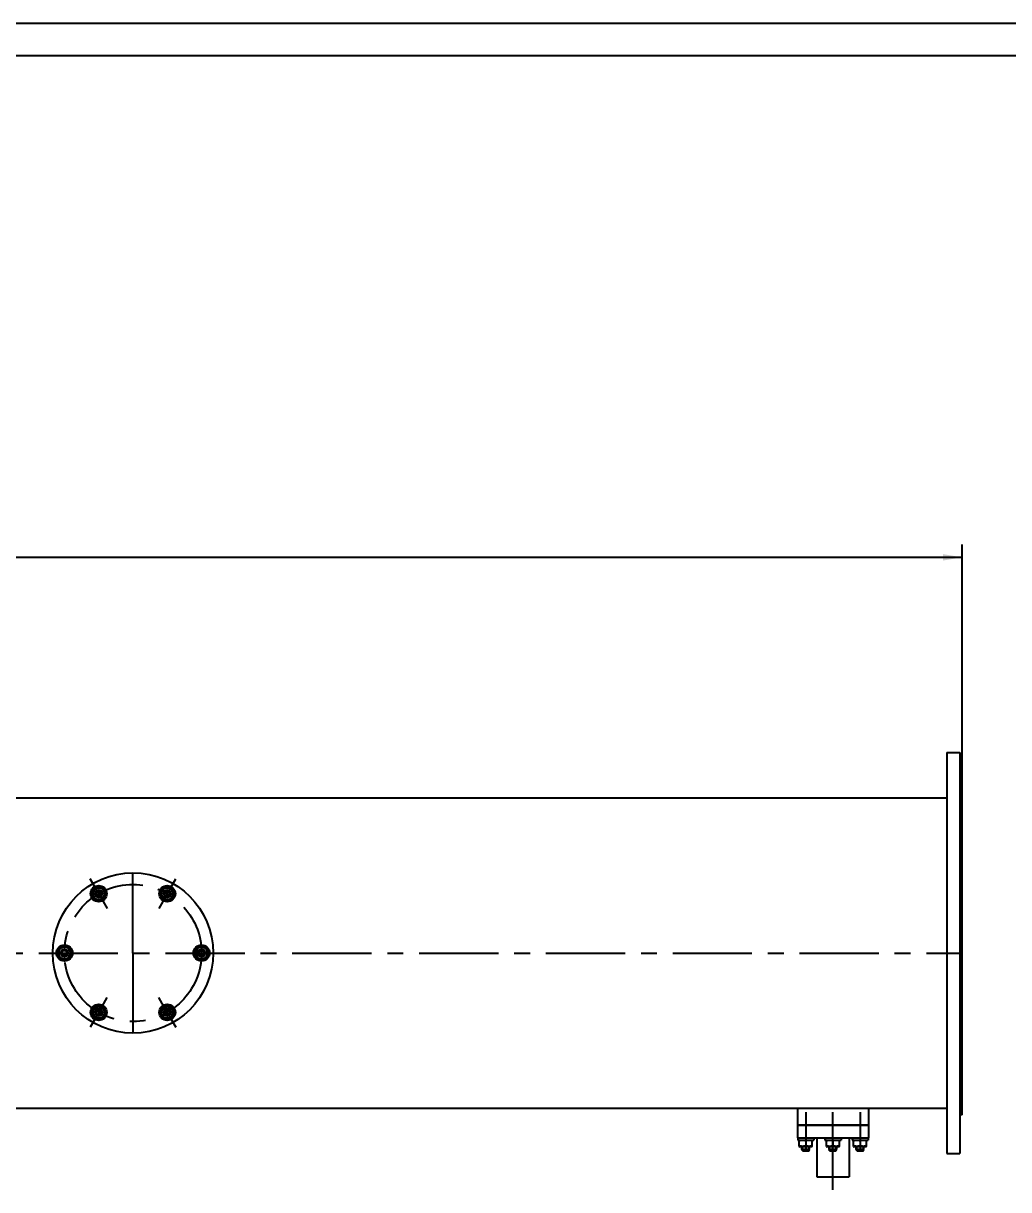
# Model space of a CAD drawing. Header units: millimetres. Extents: x 0 to 594, y 0 to 420.
# Drawn here: x 289.4 to 441.7, y 239.6 to 420 of the extents above; entities that cross this region are included whole.
import ezdxf

# ---------------------------------------------------------------- set-up
doc = ezdxf.new("R2010")
doc.units = ezdxf.units.MM
doc.header["$LTSCALE"] = 32.67
doc.linetypes.add('CENTER', pattern=[0.6, 0.375, -0.075, 0.075, -0.075])
doc.layers.get('0').update_dxf_attribs({"linetype": 'CONTINUOUS'})
for name, color, linetype in [('ALL_AXIS', 7, 'CONTINUOUS'), ('ALL_CHAMFER', 7, 'CONTINUOUS'), ('ALL_DIMENSIONS', 7, 'CONTINUOUS'), ('ALL_ROUND', 7, 'CONTINUOUS')]:
    doc.layers.add(name, color=color, linetype=linetype)
doc.styles.get("Standard").update_dxf_attribs({"font": 'txt', "width": 0.7})
doc.dimstyles.new('DIMSTYLE_1', dxfattribs={"dimtxt": 3.5, "dimasz": 3, "dimexe": 0.18, "dimexo": 0.0625, "dimgap": 0.09, "dimtad": 1, "dimlfac": 5, "dimdsep": 46, "dimtxsty": 'STANDARD', "dimblk": '_FILLED', "dimblk1": '_FILLED', "dimblk2": '_FILLED', "dimcen": 0.09, "dimadec": 0, "dimazin": 0, "dimtp": 1.2, "dimtm": 1.2, "dimtfac": 1, "dimtofl": 0, "dimtmove": 0, "dimatfit": 3, "dimldrblk": '_FILLED', "dimfxl": 1, "dimtolj": 1, "dimarcsym": 0})

# ---------------------------------------------------------------- blocks, each defined once
blk = doc.blocks.new('_FILLED')
at = {"color": 0, "linetype": 'ByBlock'}
blk.add_solid([(0, 0), (-1, 0.167), (-1, -0.167)], dxfattribs=at)
blk = doc.blocks.new('*D2')
at = {"layer": 'ALL_DIMENSIONS', "color": 2, "linetype": 'Continuous'}
for p, q in [((36.52, 301.21), (36.52, 339.41)), ((434.52, 301.21), (434.52, 339.41)), ((36.52, 337.41), (235.52, 337.41)), ((434.52, 337.41), (235.52, 337.41))]:
    blk.add_line(p, q, dxfattribs=at)
at = {"layer": 'ALL_DIMENSIONS', "color": 2, "linetype": 'Continuous', "xscale": 3, "yscale": 3, "zscale": 3, "rotation": 180}
blk.add_blockref('_FILLED', (36.52, 337.41), dxfattribs=at)
at = {"layer": 'ALL_DIMENSIONS', "color": 2, "linetype": 'Continuous', "xscale": 3, "yscale": 3, "zscale": 3}
blk.add_blockref('_FILLED', (434.52, 337.41), dxfattribs=at)

msp = doc.modelspace()

# ---------------------------------------------------------------- linework, layer by layer
at = {"color": 7, "linetype": 'Continuous'}
for p, q in [((0, 420), (594, 420)), ((20, 415), (589, 415)), ((432.12, 307.2122), (434.12, 307.2122)), ((432.12, 307.2122), (432.12, 245.2122)), ((434.12, 307.2122), (434.12, 245.2122)), ((275.7903, 300.2122), (432.12, 300.2122)), ((434.52, 301.2122), (434.12, 301.2122)), ((434.52, 251.2122), (434.52, 301.2122)), ((301.02, 286.5468), (300.02, 285.9695)), ((300.02, 285.9695), (300.02, 284.8148)), ((302.02, 285.9695), (301.02, 286.5468)), ((302.02, 284.8148), (302.02, 285.9695)), ((311.62, 286.5468), (310.62, 285.9695)), ((310.62, 285.9695), (310.62, 284.8148)), ((312.62, 285.9695), (311.62, 286.5468)), ((312.62, 284.8148), (312.62, 285.9695)), ((300.02, 284.8148), (301.02, 284.2374)), ((301.02, 284.2374), (302.02, 284.8148)), ((310.62, 284.8148), (311.62, 284.2374)), ((311.62, 284.2374), (312.62, 284.8148)), ((295.72, 277.3669), (294.72, 276.7896)), ((294.72, 276.7896), (294.72, 275.6349)), ((296.72, 276.7896), (295.72, 277.3669)), ((296.72, 275.6349), (296.72, 276.7896)), ((316.92, 277.3669), (315.92, 276.7896)), ((315.92, 276.7896), (315.92, 275.6349)), ((317.92, 276.7896), (316.92, 277.3669)), ((317.92, 275.6349), (317.92, 276.7896)), ((294.72, 275.6349), (295.72, 275.0575)), ((295.72, 275.0575), (296.72, 275.6349)), ((315.92, 275.6349), (316.92, 275.0575)), ((316.92, 275.0575), (317.92, 275.6349)), ((301.02, 268.1871), (300.02, 267.6097)), ((300.02, 267.6097), (300.02, 266.455)), ((302.02, 267.6097), (301.02, 268.1871)), ((302.02, 266.455), (302.02, 267.6097)), ((311.62, 268.1871), (310.62, 267.6097)), ((310.62, 267.6097), (310.62, 266.455)), ((312.62, 267.6097), (311.62, 268.1871)), ((312.62, 266.455), (312.62, 267.6097)), ((300.02, 266.455), (301.02, 265.8777)), ((301.02, 265.8777), (302.02, 266.455)), ((310.62, 266.455), (311.62, 265.8777)), ((311.62, 265.8777), (312.62, 266.455)), ((434.52, 251.2122), (434.12, 251.2122)), ((420.0199, 249.6122), (409.02, 249.6122)), ((409.42, 247.2922), (409.32, 247.2345)), ((409.32, 246.31), (409.32, 247.2345)), ((410.32, 247.1452), (410.32, 246.3993)), ((411.22, 247.2922), (411.32, 247.2345)), ((411.32, 246.31), (411.32, 247.2345)), ((413.62, 247.2922), (413.52, 247.2345)), ((413.52, 246.31), (413.52, 247.2345)), ((414.52, 247.1452), (414.52, 246.3993)), ((415.42, 247.2922), (415.52, 247.2345)), ((415.52, 246.31), (415.52, 247.2345)), ((417.82, 247.2922), (417.72, 247.2345)), ((417.72, 246.31), (417.72, 247.2345)), ((418.72, 247.1452), (418.72, 246.3993)), ((419.62, 247.2922), (419.72, 247.2345)), ((419.72, 246.31), (419.72, 247.2345)), ((409.32, 246.31), (409.42, 246.2522)), ((411.22, 246.2522), (409.42, 246.2522)), ((409.8066, 245.6122), (410.8334, 245.6122)), ((411.32, 246.31), (411.22, 246.2522)), ((413.52, 246.31), (413.62, 246.2522)), ((415.42, 246.2522), (413.62, 246.2522)), ((414.0066, 245.6122), (415.0334, 245.6122)), ((415.52, 246.31), (415.42, 246.2522)), ((417.72, 246.31), (417.82, 246.2522)), ((419.62, 246.2522), (417.82, 246.2522)), ((418.2066, 245.6122), (419.2334, 245.6122)), ((419.72, 246.31), (419.62, 246.2522)), ((432.12, 245.2122), (434.12, 245.2122))]:
    msp.add_line(p, q, dxfattribs=at)
at = {"color": 2, "linetype": 'Continuous'}
for p, q in [((409.8066, 245.6122), (409.8066, 246.2522)), ((410.8334, 245.6122), (410.8334, 246.2522)), ((414.0066, 245.6122), (414.0066, 246.2522)), ((415.0334, 245.6122), (415.0334, 246.2522)), ((418.2066, 245.6122), (418.2066, 246.2522)), ((419.2334, 245.6122), (419.2334, 246.2522))]:
    msp.add_line(p, q, dxfattribs=at)
at = {"color": 7, "linetype": 'Continuous'}
for points in [[(410.32, 247.1452), (410.2543, 247.166), (410.1899, 247.184), (410.1272, 247.1993), (410.0653, 247.2118), (410.0037, 247.2217), (409.9424, 247.2288), (409.8811, 247.2331), (409.8199, 247.2345), (409.7586, 247.233), (409.6973, 247.2287), (409.636, 247.2216), (409.5745, 247.2118), (409.5127, 247.1993), (409.4499, 247.184), (409.3856, 247.166), (409.32, 247.1452)], [(411.32, 247.1452), (411.2543, 247.166), (411.1899, 247.184), (411.1272, 247.1993), (411.0653, 247.2118), (411.0037, 247.2217), (410.9424, 247.2288), (410.8811, 247.2331), (410.8199, 247.2345), (410.7586, 247.233), (410.6973, 247.2287), (410.636, 247.2216), (410.5745, 247.2118), (410.5127, 247.1993), (410.4499, 247.184), (410.3856, 247.166), (410.32, 247.1452)], [(414.52, 247.1452), (414.4543, 247.166), (414.3899, 247.184), (414.3272, 247.1993), (414.2653, 247.2118), (414.2037, 247.2217), (414.1424, 247.2288), (414.0811, 247.2331), (414.0199, 247.2345), (413.9586, 247.233), (413.8973, 247.2287), (413.836, 247.2216), (413.7745, 247.2118), (413.7127, 247.1993), (413.6499, 247.184), (413.5856, 247.166), (413.52, 247.1452)], [(415.52, 247.1452), (415.4543, 247.166), (415.3899, 247.184), (415.3272, 247.1993), (415.2653, 247.2118), (415.2037, 247.2217), (415.1424, 247.2288), (415.0811, 247.2331), (415.0199, 247.2345), (414.9586, 247.233), (414.8973, 247.2287), (414.836, 247.2216), (414.7745, 247.2118), (414.7127, 247.1993), (414.6499, 247.184), (414.5856, 247.166), (414.52, 247.1452)], [(418.72, 247.1452), (418.6543, 247.166), (418.5899, 247.184), (418.5272, 247.1993), (418.4653, 247.2118), (418.4037, 247.2217), (418.3424, 247.2288), (418.2811, 247.2331), (418.2199, 247.2345), (418.1586, 247.233), (418.0973, 247.2287), (418.036, 247.2216), (417.9745, 247.2118), (417.9127, 247.1993), (417.8499, 247.184), (417.7856, 247.166), (417.72, 247.1452)], [(419.72, 247.1452), (419.6543, 247.166), (419.5899, 247.184), (419.5272, 247.1993), (419.4653, 247.2118), (419.4037, 247.2217), (419.3424, 247.2288), (419.2811, 247.2331), (419.2199, 247.2345), (419.1586, 247.233), (419.0973, 247.2287), (419.036, 247.2216), (418.9745, 247.2118), (418.9127, 247.1993), (418.8499, 247.184), (418.7856, 247.166), (418.72, 247.1452)], [(410.32, 246.3993), (410.2615, 246.3807), (410.2041, 246.3642), (410.1481, 246.35), (410.0929, 246.338), (410.038, 246.328), (409.9834, 246.3202), (409.9289, 246.3145), (409.8744, 246.3111), (409.8199, 246.31), (409.7654, 246.3111), (409.7109, 246.3145), (409.6564, 246.3202), (409.6018, 246.328), (409.547, 246.338), (409.4918, 246.35), (409.4358, 246.3642), (409.3784, 246.3807), (409.32, 246.3993)], [(411.32, 246.3993), (411.2674, 246.3825), (411.2157, 246.3674), (411.165, 246.3541), (411.1151, 246.3426), (411.0656, 246.3327), (411.0163, 246.3246), (410.9672, 246.3183), (410.9181, 246.3137), (410.8691, 246.3109), (410.82, 246.31), (410.771, 246.3109), (410.7219, 246.3137), (410.6729, 246.3183), (410.6237, 246.3246), (410.5745, 246.3327), (410.525, 246.3426), (410.4751, 246.3541), (410.4245, 246.3673), (410.3727, 246.3824), (410.32, 246.3993)], [(414.52, 246.3993), (414.4615, 246.3807), (414.4041, 246.3642), (414.3481, 246.35), (414.2929, 246.338), (414.238, 246.328), (414.1834, 246.3202), (414.1289, 246.3145), (414.0744, 246.3111), (414.0199, 246.31), (413.9654, 246.3111), (413.9109, 246.3145), (413.8564, 246.3202), (413.8018, 246.328), (413.747, 246.338), (413.6918, 246.35), (413.6358, 246.3642), (413.5784, 246.3807), (413.52, 246.3993)], [(415.52, 246.3993), (415.4674, 246.3825), (415.4157, 246.3674), (415.365, 246.3541), (415.3151, 246.3426), (415.2656, 246.3327), (415.2163, 246.3246), (415.1672, 246.3183), (415.1181, 246.3137), (415.0691, 246.3109), (415.02, 246.31), (414.971, 246.3109), (414.9219, 246.3137), (414.8729, 246.3183), (414.8237, 246.3246), (414.7745, 246.3327), (414.725, 246.3426), (414.6751, 246.3541), (414.6245, 246.3673), (414.5727, 246.3824), (414.52, 246.3993)], [(418.72, 246.3993), (418.6615, 246.3807), (418.6041, 246.3642), (418.5481, 246.35), (418.4929, 246.338), (418.438, 246.328), (418.3834, 246.3202), (418.3289, 246.3145), (418.2744, 246.3111), (418.2199, 246.31), (418.1654, 246.3111), (418.1109, 246.3145), (418.0564, 246.3202), (418.0018, 246.328), (417.947, 246.338), (417.8918, 246.35), (417.8358, 246.3642), (417.7784, 246.3807), (417.72, 246.3993)], [(419.72, 246.3993), (419.6674, 246.3825), (419.6157, 246.3674), (419.565, 246.3541), (419.5151, 246.3426), (419.4656, 246.3327), (419.4163, 246.3246), (419.3672, 246.3183), (419.3181, 246.3137), (419.2691, 246.3109), (419.22, 246.31), (419.171, 246.3109), (419.1219, 246.3137), (419.0729, 246.3183), (419.0237, 246.3246), (418.9745, 246.3327), (418.925, 246.3426), (418.8751, 246.3541), (418.8245, 246.3673), (418.7727, 246.3824), (418.72, 246.3993)]]:
    msp.add_lwpolyline(points, dxfattribs=at)
for centre in [(301.02, 285.3921), (311.62, 285.3921), (295.72, 276.2122), (316.92, 276.2122), (301.02, 267.0324), (311.62, 267.0324)]:
    msp.add_circle(centre, 0.9, dxfattribs=at)
at = {"color": 2, "linetype": 'Continuous'}
for centre in [(301.02, 285.3921), (311.62, 285.3921), (295.72, 276.2122), (316.92, 276.2122), (301.02, 267.0324), (311.62, 267.0324)]:
    msp.add_arc(centre, 0.5134, 255, 195, dxfattribs=at)
at = {"layer": 'ALL_AXIS', "color": 7, "linetype": 'CENTER'}
for p, q in [((306.32, 276.2122), (306.32, 290.6122)), ((301.02, 285.3921), (299.695, 287.6871)), ((311.62, 285.3921), (312.945, 287.6871)), ((301.02, 285.3921), (302.345, 283.0971)), ((311.62, 285.3921), (310.295, 283.0971)), ((36.92, 276.2122), (434.12, 276.2122)), ((306.32, 276.2122), (306.32, 261.8122)), ((301.02, 267.0324), (302.345, 269.3273)), ((311.62, 267.0324), (310.295, 269.3273)), ((301.02, 267.0324), (299.695, 264.7374)), ((311.62, 267.0324), (312.945, 264.7374)), ((410.32, 251.6122), (410.32, 245.6122)), ((414.52, 239.6122), (414.52, 251.6122)), ((418.72, 251.6122), (418.72, 245.6122))]:
    msp.add_line(p, q, dxfattribs=at)
at = {"layer": 'ALL_AXIS', "color": 7, "linetype": 'Continuous'}
for p, q in [((409.02, 252.2122), (409.02, 247.6122)), ((420.02, 252.2122), (420.02, 247.6122)), ((409.02, 249.6122), (420.02, 249.6122)), ((409.02, 247.6122), (420.02, 247.6122)), ((409.07, 247.6122), (409.07, 247.2922)), ((409.07, 247.2922), (411.57, 247.2922)), ((409.42, 247.2922), (409.32, 247.2345)), ((411.22, 247.2922), (411.32, 247.2345)), ((411.57, 247.6122), (411.57, 247.2922)), ((412.02, 247.6122), (412.02, 241.6122)), ((413.27, 247.6122), (413.27, 247.2922)), ((413.27, 247.2922), (415.77, 247.2922)), ((413.62, 247.2922), (413.52, 247.2345)), ((415.42, 247.2922), (415.52, 247.2345)), ((415.77, 247.6122), (415.77, 247.2922)), ((417.02, 247.6122), (417.02, 241.6122)), ((417.47, 247.6122), (417.47, 247.2922)), ((417.47, 247.2922), (419.97, 247.2922)), ((417.82, 247.2922), (417.72, 247.2345)), ((419.62, 247.2922), (419.72, 247.2345)), ((419.97, 247.6122), (419.97, 247.2922)), ((409.72, 245.8122), (409.72, 246.2522)), ((410.92, 245.8122), (410.92, 246.2522)), ((413.92, 245.8122), (413.92, 246.2522)), ((415.12, 245.8122), (415.12, 246.2522)), ((418.12, 245.8122), (418.12, 246.2522)), ((419.32, 245.8122), (419.32, 246.2522)), ((412.02, 241.6122), (417.02, 241.6122))]:
    msp.add_line(p, q, dxfattribs=at)
for centre, radius in [((306.32, 276.2122), 12.4), ((301.02, 285.3921), 1.25), ((311.62, 285.3921), 1.25), ((295.72, 276.2122), 1.25), ((316.92, 276.2122), 1.25), ((301.02, 267.0324), 1.25), ((311.62, 267.0324), 1.25)]:
    msp.add_circle(centre, radius, dxfattribs=at)
at = {"layer": 'ALL_AXIS', "color": 7, "linetype": 'CENTER'}
msp.add_circle((306.32, 276.2122), 10.6, dxfattribs=at)
at = {"layer": 'ALL_CHAMFER', "color": 7, "linetype": 'Continuous'}
for p, q in [((410.92, 245.8122), (409.72, 245.8122)), ((409.92, 245.6122), (409.72, 245.8122)), ((410.72, 245.6122), (409.92, 245.6122)), ((410.72, 245.6122), (410.92, 245.8122)), ((415.12, 245.8122), (413.92, 245.8122)), ((414.12, 245.6122), (413.92, 245.8122)), ((414.92, 245.6122), (414.12, 245.6122)), ((414.92, 245.6122), (415.12, 245.8122)), ((419.32, 245.8122), (418.12, 245.8122)), ((418.32, 245.6122), (418.12, 245.8122)), ((419.12, 245.6122), (418.32, 245.6122)), ((419.12, 245.6122), (419.32, 245.8122))]:
    msp.add_line(p, q, dxfattribs=at)
for centre, radius in [((301.02, 285.3921), 0.6), ((301.02, 285.3921), 0.4), ((311.62, 285.3921), 0.6), ((311.62, 285.3921), 0.4), ((295.72, 276.2122), 0.6), ((295.72, 276.2122), 0.4), ((316.92, 276.2122), 0.6), ((316.92, 276.2122), 0.4), ((301.02, 267.0324), 0.6), ((301.02, 267.0324), 0.4), ((311.62, 267.0324), 0.6), ((311.62, 267.0324), 0.4)]:
    msp.add_circle(centre, radius, dxfattribs=at)
at = {"layer": 'ALL_ROUND', "color": 7, "linetype": 'Continuous'}
for p, q in [((275.7903, 300.2122), (432.12, 300.2122)), ((90.8207, 252.2122), (432.12, 252.2122))]:
    msp.add_line(p, q, dxfattribs=at)

# ---------------------------------------------------------------- dimensions: what is measured, and where the dimension line sits
at = {"layer": 'ALL_DIMENSIONS', "color": 2, "linetype": 'Continuous'}
dim = msp.add_linear_dim(base=(434.52, 337.4122), p1=(36.52, 301.2122), p2=(434.52, 301.2122), dimstyle='DIMSTYLE_1', dxfattribs=at)
dim.commit()
dim.dimension.update_dxf_attribs({"geometry": '*D2', "text_midpoint": (230.62, 338.2872), "dimtype": 160})

doc.saveas('drawing.dxf')
